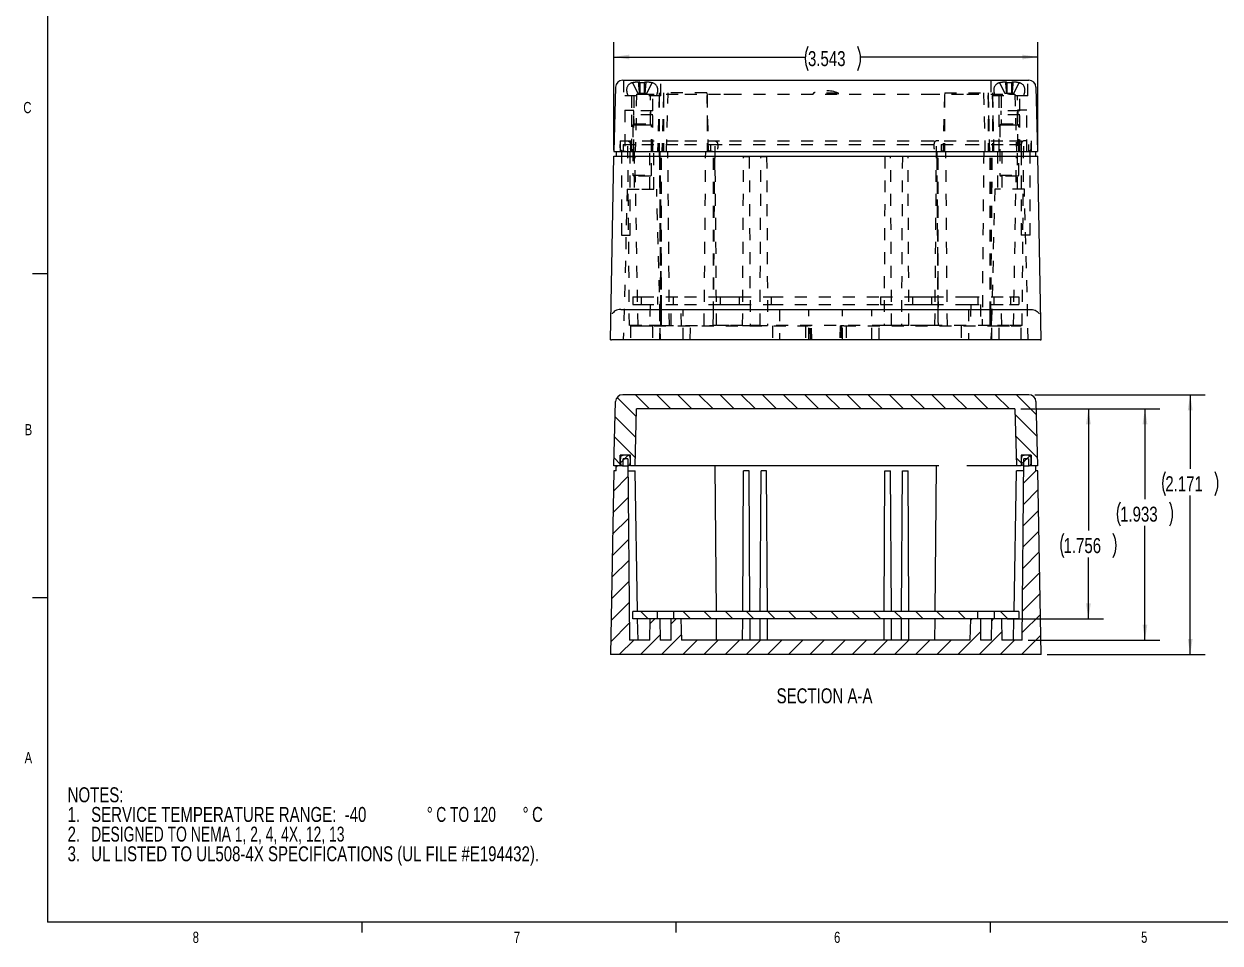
# Model space of a CAD drawing. Header units: inches. Extents: x 0.3 to 21.8, y 0.2 to 16.9.
# Drawn here: x 0.33 to 10.32, y 0.24 to 7.92 of the extents above; entities that cross this region are included whole.
import ezdxf

# ---------------------------------------------------------------- set-up
doc = ezdxf.new("R2010")
doc.units = ezdxf.units.IN
doc.header["$MEASUREMENT"] = 0
doc.linetypes.add('HIDDEN', pattern=[0.075, 0.05, -0.025])
doc.layers.add('SLD-0', color=7, linetype='Continuous')
doc.styles.add('SLDTEXTSTYLE1', font='TXT', dxfattribs={"width": 0.75})
doc.styles.add('SLDTEXTSTYLE2', font='TXT', dxfattribs={"width": 0.6875})
doc.styles.add('SLDTEXTSTYLE3', font='TXT', dxfattribs={"width": 0.694444})
doc.dimstyles.new('SLDDIMSTYLE0', dxfattribs={"dimtxt": 0.125, "dimasz": 0.13, "dimexe": 0, "dimexo": 0.0625, "dimgap": 0.03125, "dimtad": 0, "dimtih": 1, "dimtoh": 1, "dimdec": 3, "dimrnd": 1e-09, "dimzin": 12, "dimdsep": 46, "dimtxsty": 'SLDTEXTSTYLE1', "dimsah": 1, "dimcen": 0.09, "dimadec": 0, "dimazin": 3, "dimtfac": 1, "dimtdec": 3, "dimtofl": 0, "dimtmove": 0, "dimatfit": 3, "dimfxl": 0, "dimfrac": 2, "dimtolj": 1, "dimtzin": 12, "dimarcsym": 0})

# ---------------------------------------------------------------- blocks, each defined once
blk = doc.blocks.new('SW_NOTE_1')
at = {"layer": 'SLD-0', "color": 0, "char_height": 0.125, "attachment_point": 1}
for s, insert, style in [('NOTES:', (0, 0.1611), 'SLDTEXTSTYLE1'), ('1.', (0, -0.0032), 'SLDTEXTSTYLE1'), ('SERVICE TEMPERATURE RANGE:  -40', (0.1969, -0.0032), 'SLDTEXTSTYLE1'), ('%%d', (3.0003, -0.0032), 'SLDTEXTSTYLE1'), ('C TO 120', (3.0797, -0.0032), 'SLDTEXTSTYLE2'), ('%%d', (3.8004, -0.0032), 'SLDTEXTSTYLE1'), ('C', (3.8797, -0.0032), 'SLDTEXTSTYLE1'), ('2.', (0, -0.1676), 'SLDTEXTSTYLE1'), ('DESIGNED TO NEMA 1, 2, 4, 4X, 12, 13', (0.1969, -0.1676), 'SLDTEXTSTYLE3'), ('3.', (0, -0.332), 'SLDTEXTSTYLE1'), ('UL LISTED TO UL508-4X SPECIFICATIONS (UL FILE #E194432).', (0.1969, -0.332), 'SLDTEXTSTYLE1')]:
    blk.add_mtext(s, dxfattribs=dict(at, insert=insert, style=style))
blk = doc.blocks.new('_D_1')
at = {"layer": 'SLD-0'}
for p, q in [((5.2527, 6.861), (5.2527, 7.7648)), ((8.7957, 6.861), (8.7957, 7.7648)), ((5.2527, 7.6398), (6.852, 7.6398)), ((8.7957, 7.6398), (7.3145, 7.6398))]:
    blk.add_line(p, q, dxfattribs=at)
for centre, start, end in [((7.0738, 7.6271), 153.43495, 206.56505), ((7.0926, 7.6271), 333.43495, 26.56505)]:
    blk.add_arc(centre, 0.2219, start, end, dxfattribs=at)
for points in [[(5.2527, 7.6398), (5.3827, 7.6198), (5.3827, 7.6598)], [(8.7957, 7.6398), (8.6657, 7.6598), (8.6657, 7.6198)]]:
    blk.add_solid(points, dxfattribs=at)
at = {"layer": 'SLD-0', "insert": (6.8754, 7.689), "char_height": 0.125, "attachment_point": 1, "style": 'SLDTEXTSTYLE1'}
blk.add_mtext('3.543', dxfattribs=at)
blk = doc.blocks.new('_D_2')
at = {"layer": 'SLD-0'}
for p, q in [((8.771, 4.8185), (10.1932, 4.8185)), ((10.0682, 4.8185), (10.0682, 4.1998)), ((10.0682, 2.6477), (10.0682, 3.976)), ((8.8725, 2.6477), (10.1932, 2.6477))]:
    blk.add_line(p, q, dxfattribs=at)
for centre, start, end in [((10.0588, 4.0752), 153.43495, 206.56505), ((10.0776, 4.0752), 333.43495, 26.56505)]:
    blk.add_arc(centre, 0.2219, start, end, dxfattribs=at)
for points in [[(10.0682, 4.8185), (10.0482, 4.6885), (10.0882, 4.6885)], [(10.0682, 2.6477), (10.0882, 2.7777), (10.0482, 2.7777)]]:
    blk.add_solid(points, dxfattribs=at)
at = {"layer": 'SLD-0', "insert": (9.8604, 4.1371), "char_height": 0.125, "attachment_point": 1, "style": 'SLDTEXTSTYLE1'}
blk.add_mtext('2.171', dxfattribs=at)
blk = doc.blocks.new('_D_3')
at = {"layer": 'SLD-0'}
for p, q in [((8.6545, 4.7005), (9.8153, 4.7005)), ((9.6903, 4.7005), (9.6903, 3.9454)), ((9.6903, 2.7677), (9.6903, 3.7216)), ((8.7145, 2.7677), (9.8153, 2.7677))]:
    blk.add_line(p, q, dxfattribs=at)
for centre, start, end in [((9.6809, 3.8208), 153.43495, 206.56505), ((9.6997, 3.8208), 333.43495, 26.56505)]:
    blk.add_arc(centre, 0.2219, start, end, dxfattribs=at)
for points in [[(9.6903, 4.7005), (9.6703, 4.5705), (9.7103, 4.5705)], [(9.6903, 2.7677), (9.7103, 2.8977), (9.6703, 2.8977)]]:
    blk.add_solid(points, dxfattribs=at)
at = {"layer": 'SLD-0', "insert": (9.4825, 3.8827), "char_height": 0.125, "attachment_point": 1, "style": 'SLDTEXTSTYLE1'}
blk.add_mtext('1.933', dxfattribs=at)
blk = doc.blocks.new('_D_4')
at = {"layer": 'SLD-0'}
for p, q in [((8.6545, 4.7005), (9.3429, 4.7005)), ((9.2179, 4.7005), (9.2179, 3.6825)), ((9.2179, 2.9449), (9.2179, 3.4587)), ((8.5406, 2.9449), (9.3429, 2.9449))]:
    blk.add_line(p, q, dxfattribs=at)
for centre, start, end in [((9.2085, 3.5579), 153.43495, 206.56505), ((9.2272, 3.5579), 333.43495, 26.56505)]:
    blk.add_arc(centre, 0.2219, start, end, dxfattribs=at)
for points in [[(9.2179, 4.7005), (9.1979, 4.5705), (9.2379, 4.5705)], [(9.2179, 2.9449), (9.2379, 3.0749), (9.1979, 3.0749)]]:
    blk.add_solid(points, dxfattribs=at)
at = {"layer": 'SLD-0', "insert": (9.0101, 3.6198), "char_height": 0.125, "attachment_point": 1, "style": 'SLDTEXTSTYLE1'}
blk.add_mtext('1.756', dxfattribs=at)

msp = doc.modelspace()

# ---------------------------------------------------------------- hatches: boundary and pattern name
at = {"linetype": 'Continuous', "lineweight": 18}
h = msp.add_hatch(dxfattribs=at)
h.set_pattern_fill('ANSI31', angle=90, style=0)
edge = h.paths.add_edge_path(flags=0)
edge.add_line((5.444, 4.7005), (5.6858, 4.7005))
edge.add_line((5.6858, 4.7005), (5.6858, 4.8185))
edge.add_line((5.6858, 4.8185), (5.3275, 4.8185))
edge.add_arc((5.3275, 4.7595), 0.059, 90, 178.534)
edge.add_line((5.2685, 4.7611), (5.2547, 4.2225))
edge.add_line((5.2547, 4.2225), (5.3074, 4.2225))
edge.add_line((5.3074, 4.2225), (5.3074, 4.3125))
edge.add_line((5.3074, 4.3125), (5.3924, 4.3125))
edge.add_line((5.3924, 4.3125), (5.3924, 4.2225))
edge.add_line((5.3924, 4.2225), (5.4317, 4.2225))
edge.add_line((5.4317, 4.2225), (5.444, 4.7005))
h = msp.add_hatch(dxfattribs=at)
h.set_pattern_fill('ANSI31', angle=90, style=0)
edge = h.paths.add_edge_path(flags=0)
edge.add_line((5.6858, 4.7005), (8.6045, 4.7005))
edge.add_line((8.6045, 4.7005), (8.6167, 4.2225))
edge.add_line((8.6167, 4.2225), (8.6561, 4.2225))
edge.add_line((8.6561, 4.2225), (8.6561, 4.3125))
edge.add_line((8.6561, 4.3125), (8.7411, 4.3125))
edge.add_line((8.7411, 4.3125), (8.7411, 4.2225))
edge.add_line((8.7411, 4.2225), (8.7937, 4.2225))
edge.add_line((8.7937, 4.2225), (8.78, 4.7611))
edge.add_arc((8.721, 4.7595), 0.059, 1.466, 90)
edge.add_line((8.721, 4.8185), (5.6858, 4.8185))
edge.add_line((5.6858, 4.8185), (5.6858, 4.7005))
h = msp.add_hatch(dxfattribs=at)
h.set_pattern_fill('ANSI31', style=0)
edge = h.paths.add_edge_path(flags=0)
edge.add_spline(control_points=[(5.3499, 4.3125), (5.3188, 4.3125), (5.3071, 4.3045), (5.3075, 4.2306), (5.3154, 4.2225), (5.3499, 4.2225)], knot_values=[0, 0, 0, 0, 0.45, 0.55, 1, 1, 1, 1], weights=[1, 1, 1, 1, 1, 1], degree=3, periodic=0)
edge.add_spline(control_points=[(5.3499, 4.2225), (5.3843, 4.2225), (5.3923, 4.2306), (5.3926, 4.3045), (5.3809, 4.3125), (5.3499, 4.3125)], knot_values=[0, 0, 0, 0, 0.45, 0.55, 1, 1, 1, 1], weights=[1, 1, 1, 1, 1, 1], degree=3, periodic=0)
h = msp.add_hatch(dxfattribs=at)
h.set_pattern_fill('ANSI31', style=0)
edge = h.paths.add_edge_path(flags=0)
edge.add_spline(control_points=[(8.6986, 4.2225), (8.733, 4.2225), (8.741, 4.2306), (8.7414, 4.3045), (8.7297, 4.3125), (8.6986, 4.3125)], knot_values=[0, 0, 0, 0, 0.45, 0.55, 1, 1, 1, 1], weights=[1, 1, 1, 1, 1, 1], degree=3, periodic=0)
edge.add_spline(control_points=[(8.6986, 4.3125), (8.6676, 4.3125), (8.6559, 4.3045), (8.6562, 4.2306), (8.6642, 4.2225), (8.6986, 4.2225)], knot_values=[0, 0, 0, 0, 0.45, 0.55, 1, 1, 1, 1], weights=[1, 1, 1, 1, 1, 1], degree=3, periodic=0)
h = msp.add_hatch(dxfattribs=at)
h.set_pattern_fill('ANSI31', style=0)
h.paths.add_polyline_path([(5.6858, 2.6477), (5.6858, 2.7677), (5.6399, 2.7677), (5.6383, 2.9449), (5.5579, 2.9449), (5.5532, 2.7677), (5.384, 2.7677), (5.3707, 4.2816), (5.3314, 4.2816), (5.3314, 4.2225), (5.2724, 4.2225), (5.2724, 4.1832), (5.2527, 4.1832), (5.2259, 2.6477)], flags=0)
h = msp.add_hatch(dxfattribs=at)
h.set_pattern_fill('ANSI31', style=0)
h.paths.add_polyline_path([(5.7333, 2.9449), (5.7318, 2.7677), (5.6858, 2.7677), (5.6858, 2.6477), (8.8225, 2.6477), (8.7957, 4.1832), (8.7761, 4.1832), (8.7761, 4.2225), (8.7171, 4.2225), (8.7171, 4.2816), (8.6777, 4.2816), (8.6645, 2.7677), (8.4953, 2.7677), (8.4906, 2.9449), (8.4102, 2.9449), (8.4086, 2.7677), (8.3167, 2.7677), (8.3152, 2.9449), (8.2347, 2.9449), (8.2301, 2.7677), (5.8184, 2.7677), (5.8138, 2.9449)], flags=0)
h = msp.add_hatch(dxfattribs=at)
h.set_pattern_fill('ANSI31', angle=90, style=0)
h.paths.add_polyline_path([(5.4124, 3.0074), (5.4124, 2.9449), (5.6183, 2.9449), (5.6183, 3.0074)], flags=0)
h = msp.add_hatch(dxfattribs=at)
h.set_pattern_fill('ANSI31', angle=90, style=0)
h.paths.add_polyline_path([(8.2952, 3.0074), (5.7533, 3.0074), (5.7533, 2.9449), (8.2952, 2.9449)], flags=0)
h = msp.add_hatch(dxfattribs=at)
h.set_pattern_fill('ANSI31', angle=90, style=0)
h.paths.add_polyline_path([(8.6361, 2.9449), (8.6361, 3.0074), (8.4302, 3.0074), (8.4302, 2.9449)], flags=0)

# ---------------------------------------------------------------- linework, layer by layer
at = {"color": 7, "linetype": 'Continuous', "lineweight": 18}
for p, q in [((0.5229, 16.6606), (0.5229, 0.4106)), ((0.5229, 5.8276), (0.3979, 5.8276)), ((0.5229, 3.1196), (0.3979, 3.1196)), ((21.5229, 0.4106), (0.5229, 0.4106)), ((3.1479, 0.4106), (3.1479, 0.3258)), ((5.7729, 0.4106), (5.7729, 0.3258)), ((8.3979, 0.4106), (8.3979, 0.3258))]:
    msp.add_line(p, q, dxfattribs=at)
at = {"color": 7, "linetype": 'Continuous', "lineweight": 25}
for p, q in [((5.3275, 7.4464), (5.4907, 7.4464)), ((5.4907, 7.4464), (8.5577, 7.4464)), ((8.5577, 7.4464), (8.721, 7.4464)), ((5.2685, 7.3889), (5.2547, 6.8504)), ((8.78, 7.3889), (8.7937, 6.8504)), ((5.2259, 5.2756), (5.2527, 6.811)), ((5.2527, 6.811), (5.4887, 6.811)), ((5.2547, 6.8504), (5.4907, 6.8504)), ((5.2724, 6.8504), (5.2724, 6.811)), ((5.4887, 6.811), (8.5597, 6.811)), ((5.4907, 6.8504), (8.5577, 6.8504)), ((8.5577, 6.8504), (8.7937, 6.8504)), ((8.5597, 6.811), (8.7957, 6.811)), ((8.7761, 6.8504), (8.7761, 6.811)), ((8.8225, 5.2756), (8.7957, 6.811)), ((5.3118, 5.5315), (5.4407, 5.5315)), ((5.4407, 5.5315), (5.5892, 5.5315)), ((5.5892, 5.5315), (8.4593, 5.5315)), ((8.4593, 5.5315), (8.6078, 5.5315)), ((8.6078, 5.5315), (8.7367, 5.5315)), ((5.2259, 5.2756), (5.2349, 5.2756)), ((5.3991, 5.2756), (5.2349, 5.2756)), ((5.5892, 5.2756), (5.3991, 5.2756)), ((8.4593, 5.2756), (5.5892, 5.2756)), ((8.6494, 5.2756), (8.4593, 5.2756)), ((8.8136, 5.2756), (8.6494, 5.2756)), ((8.8136, 5.2756), (8.8225, 5.2756)), ((5.6858, 4.8185), (5.3275, 4.8185)), ((8.721, 4.8185), (5.6858, 4.8185)), ((5.2547, 4.2225), (5.2685, 4.7611)), ((5.4317, 4.2225), (5.444, 4.7005)), ((5.6858, 4.7005), (5.444, 4.7005)), ((8.6045, 4.7005), (5.6858, 4.7005)), ((8.6045, 4.7005), (8.6167, 4.2225)), ((8.78, 4.7611), (8.7937, 4.2225)), ((5.3924, 4.3125), (5.3074, 4.3125)), ((5.3074, 4.2225), (5.3074, 4.3125)), ((5.3924, 4.2225), (5.3924, 4.3125)), ((8.7411, 4.3125), (8.6561, 4.3125)), ((8.6561, 4.3125), (8.6561, 4.2225)), ((8.7411, 4.3125), (8.7411, 4.2225)), ((5.3074, 4.2225), (5.2547, 4.2225)), ((5.3314, 4.2225), (5.2724, 4.2225)), ((5.2724, 4.1832), (5.2724, 4.2225)), ((5.3707, 4.2816), (5.3314, 4.2816)), ((5.3314, 4.2225), (5.3314, 4.2816)), ((5.3707, 4.2816), (5.384, 2.7677)), ((5.4317, 4.2225), (5.3924, 4.2225)), ((5.4907, 4.2225), (5.4317, 4.2225)), ((5.8457, 4.2225), (5.4907, 4.2225)), ((6.1607, 4.2225), (5.8457, 4.2225)), ((6.1103, 3.0074), (6.0997, 4.2225)), ((6.2197, 4.2225), (6.1607, 4.2225)), ((7.8287, 4.2225), (6.2197, 4.2225)), ((7.8877, 4.2225), (7.8287, 4.2225)), ((7.9696, 4.2225), (7.8877, 4.2225)), ((7.9382, 3.0074), (7.9488, 4.2225)), ((8.5577, 4.2225), (8.2027, 4.2225)), ((8.6167, 4.2225), (8.5577, 4.2225)), ((8.6561, 4.2225), (8.6167, 4.2225)), ((8.6645, 2.7677), (8.6777, 4.2816)), ((8.7171, 4.2816), (8.6777, 4.2816)), ((8.7171, 4.2816), (8.7171, 4.2225)), ((8.7761, 4.2225), (8.7171, 4.2225)), ((8.7937, 4.2225), (8.7411, 4.2225)), ((8.7761, 4.2225), (8.7761, 4.1832)), ((5.2527, 4.1832), (5.2259, 2.6477)), ((5.2724, 4.1832), (5.2527, 4.1832)), ((5.3716, 4.1816), (5.431, 4.1816)), ((5.4515, 3.0074), (5.431, 4.1816)), ((6.331, 3.0074), (6.3375, 4.1816)), ((6.3845, 4.1816), (6.3375, 4.1816)), ((6.3911, 3.0074), (6.3845, 4.1816)), ((6.4764, 3.0074), (6.483, 4.1816)), ((6.53, 4.1816), (6.483, 4.1816)), ((6.5365, 3.0074), (6.53, 4.1816)), ((7.512, 3.0074), (7.5185, 4.1816)), ((7.5185, 4.1816), (7.5655, 4.1816)), ((7.5721, 3.0074), (7.5655, 4.1816)), ((7.6574, 3.0074), (7.664, 4.1816)), ((7.664, 4.1816), (7.711, 4.1816)), ((7.7175, 3.0074), (7.711, 4.1816)), ((8.597, 3.0074), (8.6175, 4.1816)), ((8.6769, 4.1816), (8.6175, 4.1816)), ((8.7957, 4.1832), (8.7761, 4.1832)), ((8.8225, 2.6477), (8.7957, 4.1832)), ((5.4124, 2.9449), (5.4124, 3.0074)), ((5.6183, 3.0074), (5.4124, 3.0074)), ((5.6183, 2.9449), (5.6183, 3.0074)), ((5.7533, 3.0074), (5.6183, 3.0074)), ((5.7533, 3.0074), (5.7533, 2.9449)), ((8.2952, 3.0074), (5.7533, 3.0074)), ((8.2952, 2.9449), (8.2952, 3.0074)), ((8.4302, 3.0074), (8.2952, 3.0074)), ((8.4302, 3.0074), (8.4302, 2.9449)), ((8.6361, 3.0074), (8.4302, 3.0074)), ((8.6361, 3.0074), (8.6361, 2.9449)), ((5.6183, 2.9449), (5.4124, 2.9449)), ((5.4557, 2.7677), (5.4526, 2.9449)), ((5.5532, 2.7677), (5.5579, 2.9449)), ((5.6383, 2.9449), (5.5579, 2.9449)), ((5.6383, 2.9449), (5.6399, 2.7677)), ((5.7333, 2.9449), (5.6383, 2.9449)), ((5.7318, 2.7677), (5.7333, 2.9449)), ((5.8138, 2.9449), (5.7333, 2.9449)), ((8.2952, 2.9449), (5.7533, 2.9449)), ((5.8138, 2.9449), (5.8184, 2.7677)), ((6.1124, 2.7677), (6.1109, 2.9449)), ((6.3296, 2.7677), (6.3306, 2.9449)), ((6.3924, 2.7677), (6.3914, 2.9449)), ((6.4751, 2.7677), (6.4761, 2.9449)), ((6.5379, 2.7677), (6.5369, 2.9449)), ((7.5106, 2.7677), (7.5116, 2.9449)), ((7.5734, 2.7677), (7.5724, 2.9449)), ((7.6561, 2.7677), (7.6571, 2.9449)), ((7.7189, 2.7677), (7.7179, 2.9449)), ((7.9361, 2.7677), (7.9376, 2.9449)), ((8.2301, 2.7677), (8.2347, 2.9449)), ((8.3152, 2.9449), (8.2347, 2.9449)), ((8.3152, 2.9449), (8.3167, 2.7677)), ((8.4102, 2.9449), (8.3152, 2.9449)), ((8.4086, 2.7677), (8.4102, 2.9449)), ((8.4906, 2.9449), (8.4102, 2.9449)), ((8.6361, 2.9449), (8.4302, 2.9449)), ((8.4906, 2.9449), (8.4953, 2.7677)), ((8.5928, 2.7677), (8.5959, 2.9449)), ((5.5532, 2.7677), (5.384, 2.7677)), ((5.6858, 2.7677), (5.6399, 2.7677)), ((5.7318, 2.7677), (5.6858, 2.7677)), ((8.2301, 2.7677), (5.8184, 2.7677)), ((8.4086, 2.7677), (8.3167, 2.7677)), ((8.6645, 2.7677), (8.4953, 2.7677)), ((5.6858, 2.6477), (5.2259, 2.6477)), ((8.8225, 2.6477), (5.6858, 2.6477))]:
    msp.add_line(p, q, dxfattribs=at)
at = {"color": 7, "linetype": 'HIDDEN', "lineweight": 18}
for p, q in [((5.3357, 7.4464), (5.3357, 7.3164)), ((5.411, 7.4206), (5.4506, 7.3412)), ((5.4606, 7.4306), (5.4655, 7.4306)), ((5.4705, 7.4205), (5.4705, 7.3384)), ((5.511, 7.3384), (5.511, 7.4205)), ((5.516, 7.4306), (5.5209, 7.4306)), ((5.5308, 7.3412), (5.5704, 7.4206)), ((5.5704, 7.4206), (5.5706, 7.421)), ((5.6457, 7.3164), (5.6457, 7.4464)), ((8.4027, 7.4464), (8.4027, 7.3164)), ((8.478, 7.4206), (8.5176, 7.3412)), ((8.5276, 7.4306), (8.5325, 7.4306)), ((8.5375, 7.4205), (8.5375, 7.3384)), ((8.578, 7.3384), (8.578, 7.4205)), ((8.583, 7.4306), (8.5879, 7.4306)), ((8.5978, 7.3412), (8.6374, 7.4206)), ((8.6374, 7.4206), (8.6376, 7.421)), ((8.7127, 7.3164), (8.7127, 7.4464)), ((5.6457, 7.3164), (5.3357, 7.3164)), ((5.4022, 7.3164), (5.4022, 7.1904)), ((5.4218, 7.3164), (5.4218, 7.0802)), ((5.444, 7.3284), (5.4317, 6.8504)), ((5.444, 7.3284), (5.4907, 7.3284)), ((5.4551, 7.3384), (5.4576, 7.3384)), ((5.4576, 7.3384), (5.4686, 7.3384)), ((5.4607, 7.3384), (5.4907, 7.3287)), ((5.4686, 7.3384), (5.4705, 7.3384)), ((5.4705, 7.3384), (5.471, 7.3384)), ((5.471, 7.3384), (5.5105, 7.3384)), ((5.4907, 7.3287), (5.5208, 7.3384)), ((5.4907, 7.3284), (5.8457, 7.3284)), ((5.5105, 7.3384), (5.511, 7.3384)), ((5.511, 7.3384), (5.5129, 7.3384)), ((5.5129, 7.3384), (5.5239, 7.3384)), ((5.5239, 7.3384), (5.5264, 7.3384)), ((5.5596, 7.0802), (5.5596, 7.3164)), ((5.5792, 7.1904), (5.5792, 7.3164)), ((5.6313, 7.3193), (5.6193, 6.8504)), ((5.6313, 7.3193), (5.6235, 6.8504)), ((5.6328, 7.3414), (5.6313, 7.3193)), ((5.6313, 7.3193), (5.6313, 6.8504)), ((6.0311, 7.3414), (5.6328, 7.3414)), ((5.6676, 7.3193), (5.6556, 6.8504)), ((5.6676, 7.3193), (5.6578, 6.8504)), ((5.6687, 7.3414), (5.6676, 7.3193)), ((5.6676, 7.3193), (5.6676, 6.8504)), ((5.6947, 6.8504), (5.7073, 7.3414)), ((5.8457, 7.3284), (6.173, 7.3284)), ((6.0311, 7.3414), (6.0324, 7.3193)), ((6.0324, 7.3193), (6.0324, 6.8504)), ((6.0324, 7.3193), (6.0414, 6.8504)), ((6.0444, 6.8504), (6.0324, 7.3193)), ((6.173, 7.3284), (6.2197, 7.3284)), ((6.2197, 7.3284), (7.8287, 7.3284)), ((7.1302, 7.3384), (6.9182, 7.3384)), ((6.9182, 7.3384), (6.9182, 7.3284)), ((7.1302, 7.3284), (7.1302, 7.3384)), ((7.8287, 7.3284), (7.8755, 7.3284)), ((7.8755, 7.3284), (8.2027, 7.3284)), ((8.0161, 7.3193), (8.0041, 6.8504)), ((8.0161, 7.3193), (8.0071, 6.8504)), ((8.0174, 7.3414), (8.0161, 7.3193)), ((8.0161, 7.3193), (8.0161, 6.8504)), ((8.0174, 7.3414), (8.4157, 7.3414)), ((8.2027, 7.3284), (8.5577, 7.3284)), ((8.3412, 7.3414), (8.3537, 6.8504)), ((8.3798, 7.3414), (8.3809, 7.3193)), ((8.3809, 7.3193), (8.3907, 6.8504)), ((8.3809, 7.3193), (8.3809, 6.8504)), ((8.3929, 6.8504), (8.3809, 7.3193)), ((8.7127, 7.3164), (8.4027, 7.3164)), ((8.4157, 7.3414), (8.4172, 7.3193)), ((8.4172, 7.3193), (8.425, 6.8504)), ((8.4172, 7.3193), (8.4172, 6.8504)), ((8.4292, 6.8504), (8.4172, 7.3193)), ((8.4692, 7.3164), (8.4692, 7.1904)), ((8.4888, 7.3164), (8.4888, 7.0802)), ((8.5221, 7.3384), (8.5246, 7.3384)), ((8.5246, 7.3384), (8.5356, 7.3384)), ((8.5277, 7.3384), (8.5577, 7.3287)), ((8.5356, 7.3384), (8.5375, 7.3384)), ((8.5375, 7.3384), (8.538, 7.3384)), ((8.538, 7.3384), (8.5775, 7.3384)), ((8.5577, 7.3287), (8.5878, 7.3384)), ((8.5577, 7.3284), (8.6045, 7.3284)), ((8.5775, 7.3384), (8.578, 7.3384)), ((8.578, 7.3384), (8.5799, 7.3384)), ((8.5799, 7.3384), (8.5909, 7.3384)), ((8.5909, 7.3384), (8.5934, 7.3384)), ((8.6045, 7.3284), (8.6167, 6.8504)), ((8.6266, 7.0802), (8.6266, 7.3164)), ((8.6462, 7.1904), (8.6462, 7.3164)), ((5.3447, 7.1954), (5.4217, 7.1954)), ((5.3447, 7.1954), (5.3447, 6.8504)), ((5.4217, 6.8504), (5.4217, 7.1954)), ((8.7037, 7.1954), (8.6267, 7.1954)), ((8.6267, 7.1954), (8.6267, 6.8504)), ((8.7037, 6.8504), (8.7037, 7.1954)), ((5.5792, 7.1904), (5.4022, 7.1904)), ((5.5792, 7.1564), (5.4022, 7.1564)), ((5.4022, 7.1564), (5.4022, 6.8504)), ((5.4182, 7.1904), (5.4182, 7.1564)), ((5.5632, 7.1564), (5.5632, 7.1904)), ((5.5792, 6.8504), (5.5792, 7.1564)), ((8.6462, 7.1904), (8.4692, 7.1904)), ((8.6462, 7.1564), (8.4692, 7.1564)), ((8.4692, 7.1564), (8.4692, 6.8504)), ((8.4852, 7.1904), (8.4852, 7.1564)), ((8.6302, 7.1564), (8.6302, 7.1904)), ((8.6462, 6.8504), (8.6462, 7.1564)), ((5.4218, 7.0802), (5.412, 7.0703)), ((5.4907, 7.0703), (5.412, 7.0703)), ((5.412, 7.0703), (5.412, 6.653)), ((5.4218, 7.0802), (5.5596, 7.0802)), ((5.5695, 7.0703), (5.4907, 7.0703)), ((5.5695, 7.0703), (5.5596, 7.0802)), ((5.5695, 6.653), (5.5695, 7.0703)), ((8.4888, 7.0802), (8.479, 7.0703)), ((8.5577, 7.0703), (8.479, 7.0703)), ((8.479, 7.0703), (8.479, 6.653)), ((8.4888, 7.0802), (8.6266, 7.0802)), ((8.6365, 7.0703), (8.5577, 7.0703)), ((8.6365, 7.0703), (8.6266, 7.0802)), ((8.6365, 6.653), (8.6365, 7.0703)), ((5.3074, 6.9404), (5.3074, 6.8504)), ((5.3074, 6.9404), (5.4907, 6.9404)), ((5.3314, 6.9094), (5.3314, 6.8504)), ((5.3314, 6.9094), (5.4887, 6.9094)), ((5.384, 5.3956), (5.3707, 6.9094)), ((5.3924, 6.9404), (5.3924, 6.8504)), ((5.4887, 6.9094), (5.8432, 6.9094)), ((5.4907, 6.9404), (5.8457, 6.9404)), ((5.8432, 6.9094), (6.0598, 6.9094)), ((5.8457, 6.9404), (6.0364, 6.9404)), ((6.0364, 6.9404), (6.2197, 6.9404)), ((6.0598, 6.9094), (6.0598, 6.8504)), ((6.0598, 6.9094), (6.2172, 6.9094)), ((6.1124, 5.3956), (6.0992, 6.9094)), ((6.2172, 6.9094), (7.8313, 6.9094)), ((6.2197, 6.9404), (7.8287, 6.9404)), ((7.8287, 6.9404), (8.0121, 6.9404)), ((7.8313, 6.9094), (7.9887, 6.9094)), ((7.9361, 5.3956), (7.9493, 6.9094)), ((7.9887, 6.9094), (7.9887, 6.8504)), ((7.9887, 6.9094), (8.2053, 6.9094)), ((8.0121, 6.9404), (8.2027, 6.9404)), ((8.2027, 6.9404), (8.5577, 6.9404)), ((8.2053, 6.9094), (8.5597, 6.9094)), ((8.5577, 6.9404), (8.7411, 6.9404)), ((8.5597, 6.9094), (8.7171, 6.9094)), ((8.6561, 6.9404), (8.6561, 6.8504)), ((8.6645, 5.3956), (8.6777, 6.9094)), ((8.7171, 6.9094), (8.7171, 6.8504)), ((8.7411, 6.9404), (8.7411, 6.8504)), ((5.3164, 6.8504), (5.3164, 6.1504)), ((5.3716, 6.8094), (5.431, 6.8094)), ((5.3887, 6.8504), (5.3887, 6.5354)), ((5.3887, 6.8504), (5.3887, 6.5354)), ((5.3914, 6.1504), (5.3914, 6.8504)), ((5.4238, 6.8504), (5.4238, 6.5354)), ((5.4557, 5.3956), (5.431, 6.8094)), ((5.5537, 6.5354), (5.5537, 6.8504)), ((5.5887, 6.5354), (5.5887, 6.8504)), ((5.5887, 6.5354), (5.5887, 6.8504)), ((5.6335, 6.8504), (5.6453, 5.497)), ((5.6453, 5.497), (5.6372, 6.8504)), ((5.6387, 6.8504), (5.6505, 5.497)), ((5.6505, 5.497), (5.6421, 6.8504)), ((5.6453, 5.497), (5.6453, 6.8504)), ((5.6505, 5.497), (5.6505, 6.8504)), ((5.718, 5.3956), (5.7053, 6.8504)), ((6.0085, 5.3956), (6.0212, 6.8504)), ((6.086, 5.497), (6.0935, 6.8504)), ((6.086, 5.497), (6.086, 6.8504)), ((6.086, 5.497), (6.0979, 6.8504)), ((6.3296, 5.3956), (6.3375, 6.8094)), ((6.3375, 6.8094), (6.3845, 6.8094)), ((6.3845, 6.8094), (6.3924, 5.3956)), ((6.4751, 5.3956), (6.483, 6.8094)), ((6.483, 6.8094), (6.53, 6.8094)), ((6.53, 6.8094), (6.5379, 5.3956)), ((7.5185, 6.8094), (7.5106, 5.3956)), ((7.5655, 6.8094), (7.5185, 6.8094)), ((7.5734, 5.3956), (7.5655, 6.8094)), ((7.664, 6.8094), (7.6561, 5.3956)), ((7.711, 6.8094), (7.664, 6.8094)), ((7.7189, 5.3956), (7.711, 6.8094)), ((7.9506, 6.8504), (7.9624, 5.497)), ((7.9624, 5.497), (7.955, 6.8504)), ((7.9624, 5.497), (7.9624, 6.8504)), ((8.04, 5.3956), (8.0273, 6.8504)), ((8.3432, 6.8504), (8.3305, 5.3956)), ((8.398, 5.497), (8.4064, 6.8504)), ((8.398, 5.497), (8.398, 6.8504)), ((8.398, 5.497), (8.4098, 6.8504)), ((8.4031, 5.497), (8.4112, 6.8504)), ((8.4031, 5.497), (8.4031, 6.8504)), ((8.4031, 5.497), (8.415, 6.8504)), ((8.4597, 6.8504), (8.4597, 6.5354)), ((8.4597, 6.8504), (8.4597, 6.5354)), ((8.4948, 6.8504), (8.4948, 6.5354)), ((8.5928, 5.3956), (8.6175, 6.8094)), ((8.6769, 6.8094), (8.6175, 6.8094)), ((8.6247, 6.5354), (8.6247, 6.8504)), ((8.6571, 6.8504), (8.6571, 6.1504)), ((8.6597, 6.5354), (8.6597, 6.8504)), ((8.6597, 6.5354), (8.6597, 6.8504)), ((8.7321, 6.1504), (8.7321, 6.8504)), ((5.412, 6.653), (5.5695, 6.653)), ((5.412, 6.653), (5.4218, 6.6432)), ((5.5596, 6.6432), (5.4218, 6.6432)), ((5.5596, 6.6432), (5.5695, 6.653)), ((8.479, 6.653), (8.6365, 6.653)), ((8.479, 6.653), (8.4888, 6.6432)), ((8.6266, 6.6432), (8.4888, 6.6432)), ((8.6266, 6.6432), (8.6365, 6.653)), ((5.3657, 6.5354), (5.3327, 5.2756)), ((5.3657, 6.5354), (5.4887, 6.5354)), ((5.4887, 6.5354), (5.6118, 6.5354)), ((5.6447, 5.2756), (5.6118, 6.5354)), ((8.4367, 6.5354), (8.4037, 5.2756)), ((8.6828, 6.5354), (8.4367, 6.5354)), ((8.7157, 5.2756), (8.6828, 6.5354)), ((5.3164, 6.1504), (5.3914, 6.1504)), ((8.7321, 6.1504), (8.6571, 6.1504)), ((5.4124, 5.6353), (5.4124, 5.5728)), ((5.4124, 5.6353), (5.4887, 5.6353)), ((5.4826, 5.6353), (5.4826, 5.5728)), ((5.4887, 5.6353), (5.8432, 5.6353)), ((5.6183, 5.6353), (5.6183, 5.5728)), ((5.7533, 5.5728), (5.7533, 5.6353)), ((5.8432, 5.6353), (6.1409, 5.6353)), ((6.1409, 5.6353), (6.1409, 5.5728)), ((6.1409, 5.6353), (6.2172, 5.6353)), ((6.2172, 5.6353), (6.3006, 5.6353)), ((6.3006, 5.6353), (6.3006, 5.5728)), ((6.3006, 5.6353), (6.5669, 5.6353)), ((6.5669, 5.6353), (6.5669, 5.5728)), ((6.5669, 5.6353), (7.4816, 5.6353)), ((7.4816, 5.6353), (7.4816, 5.5728)), ((7.4816, 5.6353), (7.7479, 5.6353)), ((7.7479, 5.6353), (7.7479, 5.5728)), ((7.7479, 5.6353), (7.8313, 5.6353)), ((7.8313, 5.6353), (7.9076, 5.6353)), ((7.9076, 5.6353), (7.9076, 5.5728)), ((7.9076, 5.6353), (8.2053, 5.6353)), ((8.2053, 5.6353), (8.5597, 5.6353)), ((8.2952, 5.6353), (8.2952, 5.5728)), ((8.4302, 5.5728), (8.4302, 5.6353)), ((8.5597, 5.6353), (8.6361, 5.6353)), ((8.5659, 5.6353), (8.5659, 5.5728)), ((8.6361, 5.6353), (8.6361, 5.5728)), ((5.4124, 5.5728), (5.4887, 5.5728)), ((5.4887, 5.5728), (5.8432, 5.5728)), ((5.5579, 5.5728), (5.5532, 5.3956)), ((5.6365, 5.5315), (5.6365, 5.2756)), ((5.6383, 5.5728), (5.6399, 5.3956)), ((5.6526, 5.3956), (5.6505, 5.497)), ((5.7318, 5.3956), (5.7333, 5.5728)), ((5.8184, 5.3956), (5.8138, 5.5728)), ((5.8333, 5.2756), (5.8333, 5.5315)), ((5.8432, 5.5728), (6.1409, 5.5728)), ((6.1409, 5.5728), (6.2172, 5.5728)), ((6.2172, 5.5728), (6.3006, 5.5728)), ((6.3006, 5.5728), (6.5669, 5.5728)), ((6.5669, 5.5728), (7.4816, 5.5728)), ((6.6384, 5.5315), (6.6384, 5.2756)), ((6.8835, 5.2756), (6.8835, 5.5315)), ((7.1649, 5.2756), (7.1649, 5.5315)), ((7.4101, 5.2756), (7.4101, 5.5315)), ((7.4816, 5.5728), (7.7479, 5.5728)), ((7.7479, 5.5728), (7.8313, 5.5728)), ((7.8313, 5.5728), (7.9076, 5.5728)), ((7.9076, 5.5728), (8.2053, 5.5728)), ((8.2053, 5.5728), (8.5597, 5.5728)), ((8.2152, 5.5315), (8.2152, 5.2756)), ((8.2347, 5.5728), (8.2301, 5.3956)), ((8.3152, 5.5728), (8.3167, 5.3956)), ((8.3959, 5.3956), (8.398, 5.497)), ((8.4086, 5.3956), (8.4102, 5.5728)), ((8.412, 5.2756), (8.412, 5.5315)), ((8.4953, 5.3956), (8.4906, 5.5728)), ((8.5597, 5.5728), (8.6361, 5.5728)), ((5.4887, 5.3956), (5.384, 5.3956)), ((5.6476, 5.3956), (5.4887, 5.3956)), ((5.6476, 5.3956), (5.6526, 5.3956)), ((5.6526, 5.3956), (6.0836, 5.3956)), ((6.1124, 5.3956), (6.0836, 5.3956)), ((6.2172, 5.3956), (6.1124, 5.3956)), ((6.3296, 5.3956), (6.2172, 5.3956)), ((6.3296, 5.3956), (6.3924, 5.3956)), ((6.4751, 5.3956), (6.3924, 5.3956)), ((6.4751, 5.3956), (6.5379, 5.3956)), ((7.5106, 5.3956), (6.5379, 5.3956)), ((7.5734, 5.3956), (7.5106, 5.3956)), ((7.6561, 5.3956), (7.5734, 5.3956)), ((7.7189, 5.3956), (7.6561, 5.3956)), ((7.8313, 5.3956), (7.7189, 5.3956)), ((7.9361, 5.3956), (7.8313, 5.3956)), ((7.9649, 5.3956), (7.9361, 5.3956)), ((8.3959, 5.3956), (7.9649, 5.3956)), ((8.4009, 5.3956), (8.3959, 5.3956)), ((8.5597, 5.3956), (8.4009, 5.3956)), ((8.6645, 5.3956), (8.5597, 5.3956)), ((5.3936, 5.3937), (5.3926, 5.2756)), ((5.3949, 5.3937), (5.3936, 5.3937)), ((5.3949, 5.3937), (5.4761, 5.3937)), ((5.4761, 5.3937), (5.5892, 5.3937)), ((5.5764, 5.3937), (5.5774, 5.2756)), ((5.5892, 5.3937), (6.8735, 5.3937)), ((5.8924, 5.2756), (5.8934, 5.3937)), ((6.5783, 5.3937), (6.5794, 5.2756)), ((6.8539, 5.3937), (6.8543, 5.2756)), ((6.8965, 5.2756), (6.8935, 5.3937)), ((6.9063, 5.2756), (6.903, 5.3937)), ((7.1455, 5.3937), (7.1421, 5.2756)), ((7.155, 5.3937), (7.1519, 5.2756)), ((7.1749, 5.3937), (8.4593, 5.3937)), ((7.1946, 5.3937), (7.1941, 5.2756)), ((7.4691, 5.2756), (7.4702, 5.3937)), ((8.1551, 5.3937), (8.1561, 5.2756)), ((8.4593, 5.3937), (8.5724, 5.3937)), ((8.4711, 5.2756), (8.4721, 5.3937)), ((8.5724, 5.3937), (8.6535, 5.3937)), ((8.6535, 5.3937), (8.6549, 5.3937)), ((8.6559, 5.2756), (8.6549, 5.3937))]:
    msp.add_line(p, q, dxfattribs=at)
at = {"color": 7, "linetype": 'HIDDEN', "lineweight": 18, "flags": 128}
for points in [[(5.4752, 7.4234), (5.4752, 7.4234), (5.4752, 7.4232)], [(5.5063, 7.4234), (5.5063, 7.4234), (5.5063, 7.4232)], [(8.5733, 7.4234), (8.5733, 7.4234), (8.5733, 7.4232)]]:
    msp.add_lwpolyline(points, dxfattribs=at)
at = {"color": 7, "linetype": 'Continuous', "lineweight": 25}
for centre, start, end in [((5.3275, 7.3874), 90, 178.534), ((8.721, 7.3874), 1.466, 90), ((5.3275, 4.7595), 90, 178.534), ((8.721, 4.7595), 1.466, 90)]:
    msp.add_arc(centre, 0.059, start, end, dxfattribs=at)
at = {"color": 7, "linetype": 'HIDDEN', "lineweight": 18}
for centre, radius, start, end in [((5.4193, 7.3661), 0.0591, 109.02617, 180), ((5.4514, 7.2731), 0.1575, 107.17763, 109.02617), ((5.4064, 7.4188), 0.005, 26.49645, 107.18274), ((5.4655, 7.4256), 0.005, 0, 90), ((5.516, 7.4256), 0.005, 90, 180), ((5.5751, 7.4188), 0.005, 72.83859, 153.50355), ((5.5301, 7.2731), 0.1575, 70.97383, 72.82755), ((5.5622, 7.3661), 0.0591, 0, 70.97383), ((8.4863, 7.3661), 0.0591, 109.02617, 180), ((8.5184, 7.2731), 0.1575, 107.17763, 109.02617), ((8.4734, 7.4188), 0.005, 26.49645, 107.18274), ((8.5325, 7.4256), 0.005, 0, 90), ((8.583, 7.4256), 0.005, 90, 180), ((8.6421, 7.4188), 0.005, 72.83859, 153.50355), ((8.5971, 7.2731), 0.1575, 70.97383, 72.82755), ((8.6292, 7.3661), 0.0591, 0, 70.97383), ((5.4709, 7.3661), 0.1106, 180, 206.715), ((5.4551, 7.3434), 0.005, 206.49645, 270), ((5.5264, 7.3434), 0.005, 270, 333.50355), ((5.5106, 7.3661), 0.1106, 333.285, 0), ((7.0242, 7.0675), 0.2909, 68.63018, 111.36982), ((8.5379, 7.3661), 0.1106, 180, 206.715), ((8.5221, 7.3434), 0.005, 206.49645, 270), ((8.5934, 7.3434), 0.005, 270, 333.50355), ((8.5776, 7.3661), 0.1106, 333.285, 0)]:
    msp.add_arc(centre, radius, start, end, dxfattribs=at)
for centre, major_axis, start_param, end_param in [((5.4755, 7.3434), (0.00487, 0.00487), 3.372818, 4.481164), ((5.506, 7.3434), (0.00487, -0.00487), 4.943614, 6.05196), ((8.5425, 7.3434), (0.00487, 0.00487), 3.372818, 4.481164), ((8.573, 7.3434), (0.00487, -0.00487), 4.943614, 6.05196)]:
    msp.add_ellipse(centre, major_axis=major_axis, ratio=0.235436, start_param=start_param, end_param=end_param, dxfattribs=at)
for points, knots in [([(5.4154, 7.4254), (5.4149, 7.4252), (5.4132, 7.4248), (5.4105, 7.4242), (5.4081, 7.4236), (5.4069, 7.4234), (5.4065, 7.4233), (5.4066, 7.4234), (5.4069, 7.4234), (5.4076, 7.4233), (5.4088, 7.423), (5.41, 7.4221), (5.4108, 7.4213), (5.411, 7.4207), (5.411, 7.4207)], [0, 0, 0, 0, 0.078893, 0.276149, 0.444057, 0.568949, 0.639545, 0.687068, 0.719248, 0.756403, 0.826132, 0.905618, 0.995666, 1, 1, 1, 1]), ([(5.4606, 7.4306), (5.447, 7.43), (5.4317, 7.4293), (5.417, 7.4257), (5.4155, 7.4254)], [0, 0, 0, 0, 0.895097, 1, 1, 1, 1]), ([(5.4609, 7.4256), (5.4609, 7.426), (5.4608, 7.427), (5.4611, 7.4283), (5.4617, 7.4293), (5.4627, 7.4302), (5.4637, 7.4305), (5.4643, 7.4306), (5.4645, 7.4306)], [0, 0, 0, 0, 0.158671, 0.317217, 0.479382, 0.661765, 0.936687, 1, 1, 1, 1]), ([(5.4686, 7.3384), (5.4669, 7.3571), (5.4642, 7.3861), (5.4618, 7.4151), (5.4609, 7.4256)], [0, 0, 0, 0, 0.641437, 1, 1, 1, 1]), ([(5.4752, 7.4234), (5.4748, 7.4234), (5.4734, 7.4233), (5.4714, 7.4234), (5.4697, 7.4237), (5.4688, 7.4239), (5.4686, 7.424), (5.4688, 7.4239), (5.4695, 7.4234), (5.4702, 7.4223), (5.4706, 7.4211), (5.4705, 7.4205), (5.4705, 7.4205)], [0, 0, 0, 0, 0.083172, 0.259374, 0.405414, 0.518172, 0.605655, 0.679595, 0.758967, 0.86666, 0.997658, 1, 1, 1, 1]), ([(5.4705, 7.4256), (5.4705, 7.425), (5.4705, 7.4243), (5.4705, 7.4209), (5.4705, 7.4205)], [0, 0, 0, 0, 0.8954445, 1, 1, 1, 1]), ([(5.5111, 7.4207), (5.5111, 7.4209), (5.511, 7.4217), (5.5116, 7.4228), (5.5123, 7.4237), (5.5128, 7.424), (5.5129, 7.424), (5.5125, 7.4238), (5.5117, 7.4236), (5.5101, 7.4234), (5.5082, 7.4233), (5.5068, 7.4234), (5.5063, 7.4234)], [0, 0, 0, 0, 0.048136, 0.170704, 0.268943, 0.350116, 0.421103, 0.499442, 0.606999, 0.736387, 0.89704, 1, 1, 1, 1]), ([(5.511, 7.4205), (5.511, 7.4209), (5.511, 7.4243), (5.511, 7.425), (5.511, 7.4256)], [0, 0, 0, 0, 0.1045555, 1, 1, 1, 1]), ([(5.5206, 7.4256), (5.5188, 7.4046), (5.5163, 7.3755), (5.5136, 7.3465), (5.5129, 7.3384)], [0, 0, 0, 0, 0.721787, 1, 1, 1, 1]), ([(5.517, 7.4306), (5.5176, 7.4305), (5.5186, 7.4304), (5.5197, 7.4295), (5.5204, 7.4283), (5.5207, 7.4269), (5.5206, 7.426), (5.5206, 7.4256)], [0, 0, 0, 0, 0.284639, 0.502156, 0.683938, 0.866579, 1, 1, 1, 1]), ([(5.566, 7.4254), (5.5645, 7.4257), (5.5497, 7.4293), (5.5345, 7.43), (5.5209, 7.4306)], [0, 0, 0, 0, 0.104903, 1, 1, 1, 1]), ([(5.5714, 7.422), (5.5717, 7.4222), (5.5724, 7.4228), (5.5734, 7.4232), (5.5742, 7.4233), (5.5746, 7.4234), (5.5749, 7.4234), (5.575, 7.4234), (5.5748, 7.4234), (5.5742, 7.4235), (5.5729, 7.4237), (5.5706, 7.4243), (5.568, 7.4249), (5.5665, 7.4253), (5.566, 7.4254)], [0, 0, 0, 0, 0.072899, 0.135871, 0.186167, 0.222096, 0.252745, 0.289239, 0.342491, 0.424662, 0.552932, 0.724469, 0.923488, 1, 1, 1, 1]), ([(5.5705, 7.4207), (5.5707, 7.4211), (5.571, 7.4216), (5.5714, 7.422), (5.5714, 7.422)], [0, 0, 0, 0, 0.978721, 1, 1, 1, 1]), ([(8.4824, 7.4254), (8.4819, 7.4252), (8.4802, 7.4248), (8.4775, 7.4242), (8.4751, 7.4236), (8.4739, 7.4234), (8.4735, 7.4233), (8.4736, 7.4234), (8.4739, 7.4234), (8.4746, 7.4233), (8.4758, 7.423), (8.477, 7.4221), (8.4778, 7.4213), (8.478, 7.4207), (8.478, 7.4207)], [0, 0, 0, 0, 0.078893, 0.276149, 0.444057, 0.568949, 0.639545, 0.687068, 0.719248, 0.756403, 0.826132, 0.905618, 0.995666, 1, 1, 1, 1]), ([(8.5276, 7.4306), (8.514, 7.43), (8.4987, 7.4293), (8.484, 7.4257), (8.4825, 7.4254)], [0, 0, 0, 0, 0.895097, 1, 1, 1, 1]), ([(8.5279, 7.4256), (8.5279, 7.426), (8.5278, 7.427), (8.5281, 7.4283), (8.5287, 7.4293), (8.5297, 7.4302), (8.5307, 7.4305), (8.5313, 7.4306), (8.5315, 7.4306)], [0, 0, 0, 0, 0.158671, 0.317217, 0.479382, 0.661765, 0.936687, 1, 1, 1, 1]), ([(8.5356, 7.3384), (8.5339, 7.3571), (8.5312, 7.3861), (8.5288, 7.4151), (8.5279, 7.4256)], [0, 0, 0, 0, 0.641437, 1, 1, 1, 1]), ([(8.5422, 7.4234), (8.5418, 7.4234), (8.5404, 7.4233), (8.5384, 7.4234), (8.5367, 7.4237), (8.5358, 7.4239), (8.5356, 7.424), (8.5358, 7.4239), (8.5365, 7.4234), (8.5372, 7.4223), (8.5376, 7.4211), (8.5375, 7.4205), (8.5375, 7.4205)], [0, 0, 0, 0, 0.083172, 0.259374, 0.405414, 0.518172, 0.605655, 0.679595, 0.758967, 0.86666, 0.997658, 1, 1, 1, 1]), ([(8.5375, 7.4256), (8.5375, 7.425), (8.5375, 7.4243), (8.5375, 7.4209), (8.5375, 7.4205)], [0, 0, 0, 0, 0.8954445, 1, 1, 1, 1]), ([(8.5781, 7.4207), (8.5781, 7.4209), (8.578, 7.4217), (8.5786, 7.4228), (8.5793, 7.4237), (8.5798, 7.424), (8.5799, 7.424), (8.5795, 7.4238), (8.5787, 7.4236), (8.5771, 7.4234), (8.5752, 7.4233), (8.5738, 7.4234), (8.5733, 7.4234)], [0, 0, 0, 0, 0.048136, 0.170704, 0.268943, 0.350116, 0.421103, 0.499442, 0.606999, 0.736387, 0.89704, 1, 1, 1, 1]), ([(8.578, 7.4205), (8.578, 7.4209), (8.578, 7.4243), (8.578, 7.425), (8.578, 7.4256)], [0, 0, 0, 0, 0.1045555, 1, 1, 1, 1]), ([(8.5876, 7.4256), (8.5858, 7.4046), (8.5833, 7.3755), (8.5806, 7.3465), (8.5799, 7.3384)], [0, 0, 0, 0, 0.721787, 1, 1, 1, 1]), ([(8.584, 7.4306), (8.5846, 7.4305), (8.5856, 7.4304), (8.5867, 7.4295), (8.5874, 7.4283), (8.5877, 7.4269), (8.5876, 7.426), (8.5876, 7.4256)], [0, 0, 0, 0, 0.284639, 0.502156, 0.683938, 0.866579, 1, 1, 1, 1]), ([(8.633, 7.4254), (8.6315, 7.4257), (8.6167, 7.4293), (8.6015, 7.43), (8.5879, 7.4306)], [0, 0, 0, 0, 0.104903, 1, 1, 1, 1]), ([(8.6384, 7.422), (8.6387, 7.4222), (8.6394, 7.4228), (8.6404, 7.4232), (8.6412, 7.4233), (8.6416, 7.4234), (8.6419, 7.4234), (8.642, 7.4234), (8.6418, 7.4234), (8.6412, 7.4235), (8.6399, 7.4237), (8.6376, 7.4243), (8.635, 7.4249), (8.6335, 7.4253), (8.633, 7.4254)], [0, 0, 0, 0, 0.072899, 0.135871, 0.186167, 0.222096, 0.252745, 0.289239, 0.342491, 0.424662, 0.552932, 0.724469, 0.923488, 1, 1, 1, 1]), ([(8.6375, 7.4207), (8.6377, 7.4211), (8.638, 7.4216), (8.6384, 7.422), (8.6384, 7.422)], [0, 0, 0, 0, 0.978721, 1, 1, 1, 1]), ([(5.3499, 6.8504), (5.3415, 6.8504), (5.3308, 6.8504), (5.3191, 6.8549), (5.3137, 6.8593), (5.31, 6.8663), (5.3076, 6.8787), (5.3072, 6.894), (5.3077, 6.9101), (5.3098, 6.9227), (5.315, 6.9322), (5.324, 6.9378), (5.3359, 6.9401), (5.3448, 6.9403), (5.3499, 6.9404)], [0, 0, 0, 0, 0.166582, 0.211463, 0.251088, 0.303263, 0.367196, 0.503142, 0.610338, 0.692701, 0.757709, 0.820899, 0.898366, 1, 1, 1, 1]), ([(5.3499, 6.9404), (5.3549, 6.9403), (5.3638, 6.9401), (5.3758, 6.9378), (5.3847, 6.9322), (5.3899, 6.9227), (5.3921, 6.9101), (5.3925, 6.8925), (5.3923, 6.8765), (5.3889, 6.8644), (5.3853, 6.8584), (5.379, 6.8538), (5.3668, 6.8506), (5.3568, 6.8505), (5.3499, 6.8504)], [0, 0, 0, 0, 0.101625, 0.179085, 0.242269, 0.307272, 0.389628, 0.496814, 0.661931, 0.708473, 0.748858, 0.799828, 0.861633, 1, 1, 1, 1]), ([(6.0789, 6.8504), (6.0705, 6.8504), (6.0598, 6.8504), (6.0481, 6.8549), (6.0427, 6.8593), (6.039, 6.8663), (6.0366, 6.8787), (6.0362, 6.894), (6.0367, 6.9101), (6.0388, 6.9227), (6.044, 6.9322), (6.053, 6.9378), (6.0649, 6.9401), (6.0738, 6.9403), (6.0789, 6.9404)], [0, 0, 0, 0, 0.166582, 0.211463, 0.251088, 0.303263, 0.367196, 0.503142, 0.610338, 0.692701, 0.757709, 0.820899, 0.898366, 1, 1, 1, 1]), ([(6.0789, 6.9404), (6.0839, 6.9403), (6.0928, 6.9401), (6.1048, 6.9378), (6.1137, 6.9322), (6.1189, 6.9227), (6.1211, 6.9101), (6.1215, 6.8925), (6.1213, 6.8765), (6.1179, 6.8644), (6.1143, 6.8584), (6.108, 6.8538), (6.0958, 6.8506), (6.0858, 6.8505), (6.0789, 6.8504)], [0, 0, 0, 0, 0.101625, 0.179085, 0.242269, 0.307272, 0.389628, 0.496814, 0.661931, 0.708473, 0.748858, 0.799828, 0.861633, 1, 1, 1, 1]), ([(7.9696, 6.9404), (7.9646, 6.9403), (7.9557, 6.9401), (7.9437, 6.9378), (7.9348, 6.9322), (7.9296, 6.9227), (7.9274, 6.9101), (7.927, 6.8925), (7.9272, 6.8765), (7.9306, 6.8644), (7.9342, 6.8584), (7.9405, 6.8538), (7.9527, 6.8506), (7.9627, 6.8505), (7.9696, 6.8504)], [0, 0, 0, 0, 0.101625, 0.179085, 0.242269, 0.307272, 0.389628, 0.496814, 0.661931, 0.708473, 0.748858, 0.799828, 0.861633, 1, 1, 1, 1]), ([(7.9696, 6.8504), (7.978, 6.8504), (7.9887, 6.8504), (8.0004, 6.8549), (8.0058, 6.8593), (8.0095, 6.8663), (8.0119, 6.8787), (8.0123, 6.894), (8.0118, 6.9101), (8.0096, 6.9227), (8.0045, 6.9322), (7.9955, 6.9378), (7.9836, 6.9401), (7.9747, 6.9403), (7.9696, 6.9404)], [0, 0, 0, 0, 0.1665815, 0.2114633, 0.2510879, 0.3032629, 0.3671961, 0.5031422, 0.6103379, 0.692701, 0.7577092, 0.8208989, 0.8983656, 1, 1, 1, 1]), ([(8.6986, 6.9404), (8.6936, 6.9403), (8.6847, 6.9401), (8.6727, 6.9378), (8.6638, 6.9322), (8.6586, 6.9227), (8.6564, 6.9101), (8.656, 6.8925), (8.6562, 6.8765), (8.6596, 6.8644), (8.6632, 6.8584), (8.6695, 6.8538), (8.6817, 6.8506), (8.6917, 6.8505), (8.6986, 6.8504)], [0, 0, 0, 0, 0.101625, 0.179085, 0.242269, 0.307272, 0.389628, 0.496814, 0.661931, 0.708473, 0.748858, 0.799828, 0.861633, 1, 1, 1, 1]), ([(8.6986, 6.8504), (8.707, 6.8504), (8.7177, 6.8504), (8.7294, 6.8549), (8.7348, 6.8593), (8.7385, 6.8663), (8.7409, 6.8787), (8.7413, 6.894), (8.7408, 6.9101), (8.7386, 6.9227), (8.7335, 6.9322), (8.7245, 6.9378), (8.7126, 6.9401), (8.7037, 6.9403), (8.6986, 6.9404)], [0, 0, 0, 0, 0.166582, 0.211463, 0.251088, 0.303263, 0.367196, 0.503142, 0.610338, 0.692701, 0.757709, 0.820899, 0.898366, 1, 1, 1, 1]), ([(6.893, 5.3937), (6.8931, 5.3937), (6.8934, 5.3937), (6.8916, 5.3937), (6.888, 5.3937), (6.8825, 5.3937), (6.8774, 5.3937), (6.8744, 5.3937), (6.8735, 5.3937)], [0, 0, 0, 0, 0.0611894, 0.2760384, 0.4908518, 0.70568, 0.9205672, 1, 1, 1, 1]), ([(6.892, 5.3937), (6.8902, 5.3937), (6.8873, 5.3937), (6.8841, 5.3937), (6.883, 5.3937)], [0, 0, 0, 0, 0.640395, 1, 1, 1, 1]), ([(6.9024, 5.3937), (6.9025, 5.3937), (6.9028, 5.3937), (6.9009, 5.3937), (6.8978, 5.3937), (6.8952, 5.3937), (6.8943, 5.3937)], [0, 0, 0, 0, 0.1196457, 0.4702219, 0.8209048, 1, 1, 1, 1]), ([(7.1542, 5.3937), (7.1525, 5.3937), (7.1492, 5.3937), (7.1463, 5.3937), (7.146, 5.3937), (7.1459, 5.3937)], [0, 0, 0, 0, 0.349905, 0.699815, 1, 1, 1, 1]), ([(7.1749, 5.3937), (7.1727, 5.3937), (7.1683, 5.3937), (7.1624, 5.3937), (7.158, 5.3937), (7.1555, 5.3937), (7.1555, 5.3937), (7.1555, 5.3937)], [0, 0, 0, 0, 0.214748, 0.429499, 0.644194, 0.85882, 1, 1, 1, 1])]:
    msp.add_open_spline(points, degree=3, knots=knots, dxfattribs=at)
for points in [[(5.5063, 7.4232), (5.5011, 7.4234), (5.4907, 7.4237), (5.4804, 7.4234), (5.4752, 7.4232)], [(8.5733, 7.4232), (8.5681, 7.4234), (8.5577, 7.4237), (8.5474, 7.4234), (8.5422, 7.4232)], [(5.6476, 5.3956), (5.6468, 5.4294), (5.6461, 5.4632), (5.6453, 5.497)], [(6.0836, 5.3956), (6.0844, 5.4294), (6.0852, 5.4632), (6.086, 5.497)], [(7.9649, 5.3956), (7.9641, 5.4294), (7.9633, 5.4632), (7.9624, 5.497)], [(8.4009, 5.3956), (8.4017, 5.4294), (8.4024, 5.4632), (8.4031, 5.497)]]:
    msp.add_open_spline(points, degree=3, dxfattribs=at)
at = {"color": 7, "linetype": 'Continuous', "lineweight": 25}
for points, knots in [([(5.3118, 5.5315), (5.3026, 5.5315), (5.2943, 5.5299), (5.279, 5.5251), (5.272, 5.5218), (5.2599, 5.5145), (5.2546, 5.5105), (5.2478, 5.504), (5.2457, 5.5018), (5.2418, 5.4974), (5.2401, 5.4951), (5.2386, 5.4928)], [0, 0, 0, 0, 0.25, 0.25, 0.5, 0.5, 0.75, 0.75, 0.875, 0.875, 1, 1, 1, 1]), ([(8.7367, 5.5315), (8.7459, 5.5315), (8.7542, 5.5299), (8.7695, 5.5251), (8.7764, 5.5218), (8.7886, 5.5145), (8.7939, 5.5105), (8.8007, 5.504), (8.8028, 5.5018), (8.8066, 5.4974), (8.8084, 5.4951), (8.8099, 5.4928)], [0, 0, 0, 0, 0.25, 0.25, 0.5, 0.5, 0.75, 0.75, 0.875, 0.875, 1, 1, 1, 1]), ([(5.3499, 4.3125), (5.3448, 4.3125), (5.3359, 4.3123), (5.324, 4.3099), (5.315, 4.3043), (5.3098, 4.2948), (5.3077, 4.2823), (5.3072, 4.2647), (5.3075, 4.2487), (5.3109, 4.2366), (5.3144, 4.2306), (5.3208, 4.226), (5.333, 4.2227), (5.343, 4.2226), (5.3499, 4.2225)], [0, 0, 0, 0, 0.101625, 0.179085, 0.242269, 0.307272, 0.389628, 0.496814, 0.661931, 0.708473, 0.748858, 0.799828, 0.861633, 1, 1, 1, 1]), ([(5.3499, 4.2225), (5.3546, 4.2226), (5.3629, 4.2227), (5.3734, 4.2242), (5.3807, 4.2271), (5.3861, 4.2314), (5.3898, 4.2385), (5.3921, 4.2508), (5.3925, 4.2661), (5.3921, 4.2823), (5.3899, 4.2948), (5.3847, 4.3043), (5.3758, 4.3099), (5.3638, 4.3123), (5.3549, 4.3125), (5.3499, 4.3125)], [0, 0, 0, 0, 0.094809, 0.166888, 0.211753, 0.251363, 0.303519, 0.367428, 0.503325, 0.610481, 0.692814, 0.757798, 0.820965, 0.898403, 1, 1, 1, 1]), ([(8.6986, 4.3125), (8.6936, 4.3125), (8.6847, 4.3123), (8.6727, 4.3099), (8.6638, 4.3043), (8.6586, 4.2948), (8.6564, 4.2823), (8.656, 4.2647), (8.6562, 4.2487), (8.6596, 4.2366), (8.6632, 4.2306), (8.6695, 4.226), (8.6817, 4.2227), (8.6917, 4.2226), (8.6986, 4.2225)], [0, 0, 0, 0, 0.101625, 0.179085, 0.242269, 0.307272, 0.389628, 0.496814, 0.661931, 0.708473, 0.748858, 0.799828, 0.861633, 1, 1, 1, 1]), ([(8.6986, 4.2225), (8.7033, 4.2226), (8.7116, 4.2227), (8.7221, 4.2242), (8.7294, 4.2271), (8.7348, 4.2314), (8.7385, 4.2385), (8.7409, 4.2508), (8.7413, 4.2661), (8.7408, 4.2823), (8.7386, 4.2948), (8.7335, 4.3043), (8.7245, 4.3099), (8.7126, 4.3123), (8.7037, 4.3125), (8.6986, 4.3125)], [0, 0, 0, 0, 0.0948092, 0.1668875, 0.2117529, 0.2513628, 0.3035187, 0.3674284, 0.5033247, 0.610481, 0.6928138, 0.7577982, 0.8209647, 0.8984029, 1, 1, 1, 1])]:
    msp.add_open_spline(points, degree=3, knots=knots, dxfattribs=at)

# ---------------------------------------------------------------- block references
at = {"layer": 'SLD-0', "color": 7}
msp.add_blockref('SW_NOTE_1', (0.6908, 1.3767), dxfattribs=at)

# ---------------------------------------------------------------- texts
at = {"color": 7, "linetype": 'Continuous', "lineweight": 0, "char_height": 0.0937, "attachment_point": 1, "style": 'SLDTEXTSTYLE1'}
for s, insert in [('C', (0.3212, 7.2643)), ('B', (0.3323, 4.5729)), ('A', (0.3319, 1.8323)), ('8', (1.7357, 0.3312)), ('7', (4.4185, 0.3318)), ('6', (7.0933, 0.3312)), ('5', (9.6581, 0.332))]:
    msp.add_mtext(s, dxfattribs=dict(at, insert=insert))
at = {"layer": 'SLD-0', "insert": (7.0138, 2.3649), "char_height": 0.125, "attachment_point": 2, "style": 'SLDTEXTSTYLE1'}
msp.add_mtext('SECTION A-A', dxfattribs=at)

# ---------------------------------------------------------------- dimensions: what is measured, and where the dimension line sits
at = {"layer": 'SLD-0'}
dim = msp.add_linear_dim(base=(8.7957, 7.6398), p1=(5.2527, 6.811), p2=(8.7957, 6.811), text='(<>)', dimstyle='SLDDIMSTYLE0', dxfattribs=at)
dim.commit()
dim.dimension.update_dxf_attribs({"geometry": '_D_1', "text_midpoint": (7.0832, 7.6398), "dimtype": 160})
for base, p1, p2, picture, middle in [((10.0682, 4.8185), (8.8225, 2.6477), (8.721, 4.8185), '_D_2', (10.0682, 4.0879)), ((9.2179, 2.9449), (8.6045, 4.7005), (8.4906, 2.9449), '_D_4', (9.2179, 3.5706)), ((9.6903, 4.7005), (8.6645, 2.7677), (8.6045, 4.7005), '_D_3', (9.6903, 3.8335))]:
    dim = msp.add_linear_dim(base=base, p1=p1, p2=p2, angle=90, text='(<>)', dimstyle='SLDDIMSTYLE0', dxfattribs=at)
    dim.commit()
    dim.dimension.update_dxf_attribs({"geometry": picture, "text_midpoint": middle, "dimtype": 160})

doc.saveas('drawing.dxf')
